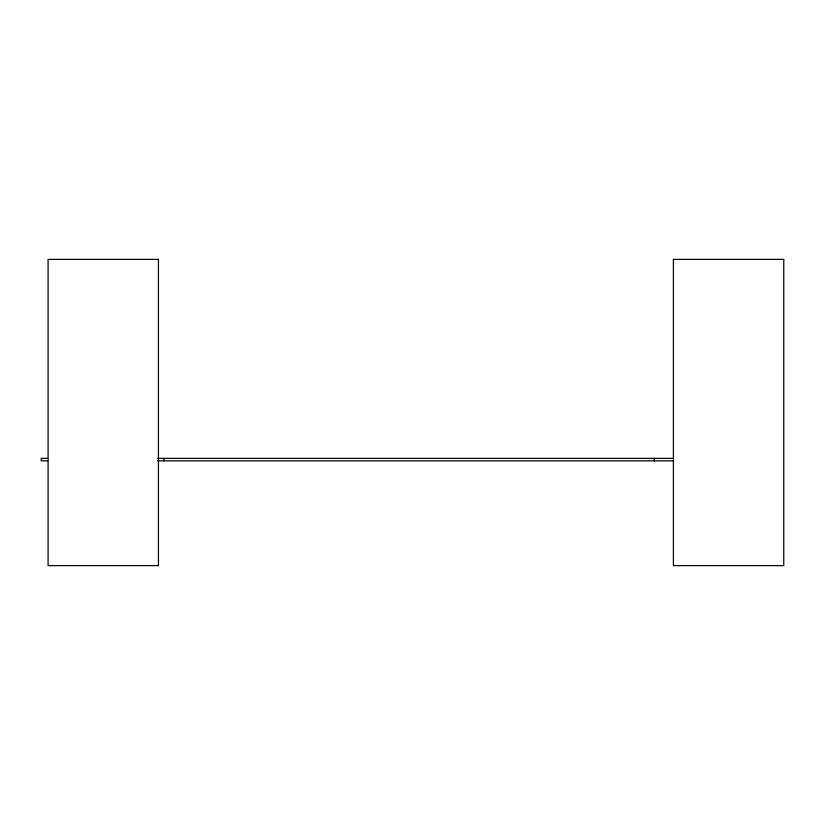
<?xml version="1.0" encoding="UTF-8"?>
<svg xmlns="http://www.w3.org/2000/svg" width="825" height="825" viewBox="0 0 825 825"><rect width="100%" height="100%" fill="white"/><g stroke="black" fill="none" stroke-linecap="round" stroke-linejoin="round"><path stroke-width="1.24" d="M47.633 458.38L41.25 458.38L41.25 460.835L47.633 460.835M157.472 458.38L673.458 458.38M157.472 460.835L673.458 460.835M654.297 458.38L654.297 460.835M163.855 458.38L163.855 460.835M158.441 259.39L48.098 259.39L48.098 565.61L158.441 565.61L158.441 259.39M783.75 259.39L673.406 259.39L673.406 565.61L783.75 565.61L783.75 259.39"/></g></svg>
